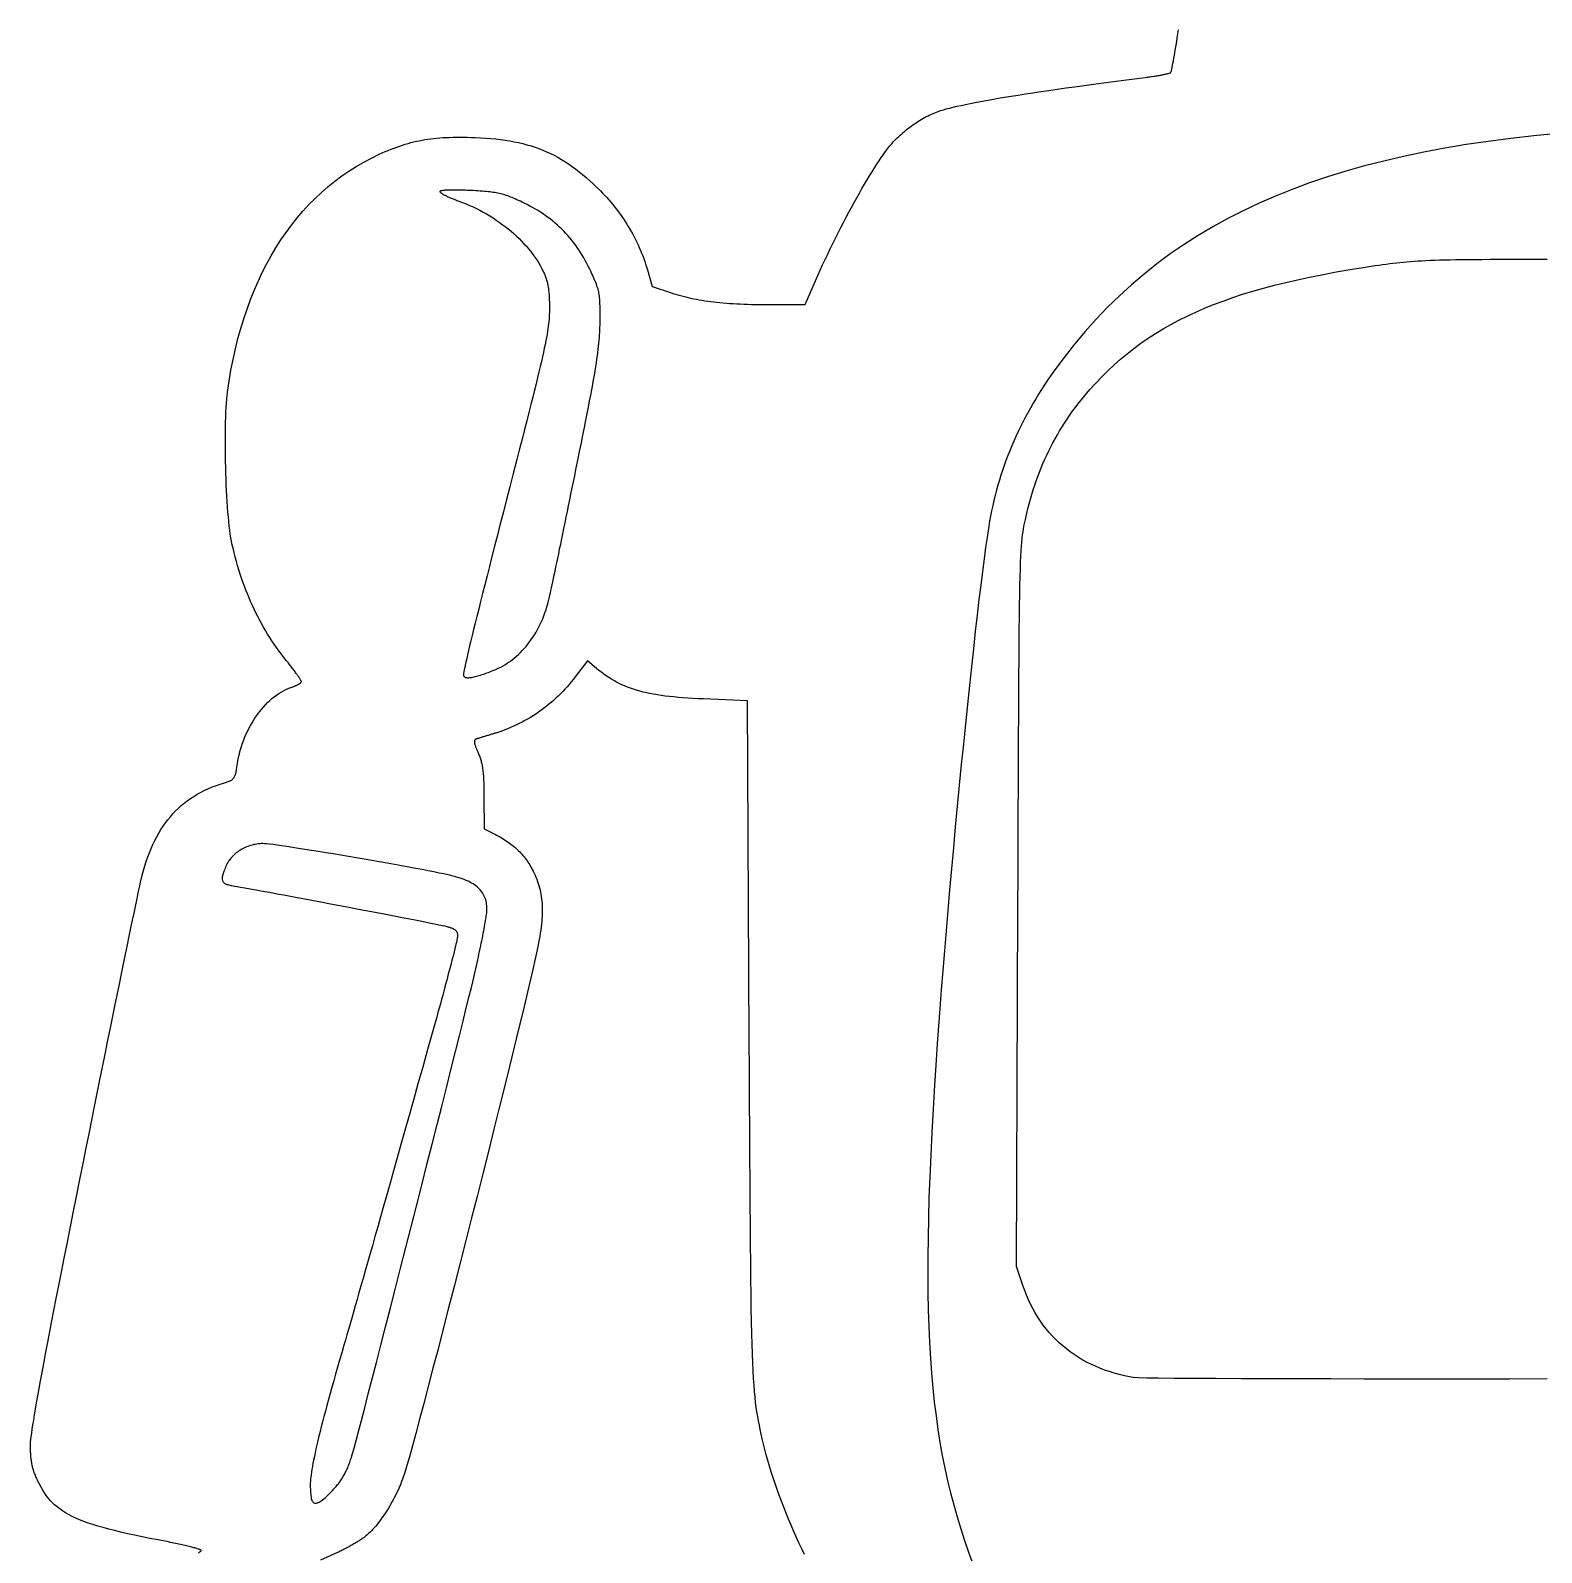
# Model space of a CAD drawing. Extents: x -419 to 419, y -275 to 1047.
# Drawn here: x -192.5 to -137.3, y 328.6 to 384.2 of the extents above; entities that cross this region are included whole.
import ezdxf

# ---------------------------------------------------------------- set-up
doc = ezdxf.new("R2010")
doc.units = 0
doc.layers.get('0').update_dxf_attribs({"linetype": 'CONTINUOUS'})

msp = doc.modelspace()

# ---------------------------------------------------------------- linework, layer by layer
for points in [[(-186.351, 328.584), (-186.333, 328.594), (-186.316, 328.605), (-186.301, 328.614), (-186.288, 328.624), (-186.277, 328.632), (-186.268, 328.64), (-186.26, 328.647), (-186.255, 328.653), (-186.252, 328.659), (-186.251, 328.664), (-186.253, 328.669), (-186.258, 328.674), (-186.266, 328.68), (-186.278, 328.686), (-186.293, 328.693), (-186.312, 328.701), (-186.333, 328.709), (-186.357, 328.717), (-186.384, 328.726), (-186.414, 328.736), (-186.446, 328.745), (-186.481, 328.755), (-186.518, 328.766), (-186.558, 328.777), (-186.6, 328.788), (-186.645, 328.799), (-186.691, 328.811), (-186.74, 328.822), (-186.79, 328.834), (-186.843, 328.847), (-186.897, 328.859), (-186.952, 328.872), (-187.01, 328.884), (-187.069, 328.897), (-187.129, 328.91), (-187.191, 328.923), (-187.253, 328.936), (-187.317, 328.948), (-187.382, 328.961), (-187.448, 328.974), (-187.515, 328.987), (-187.831, 329.047), (-188.131, 329.107), (-188.416, 329.165), (-188.686, 329.221), (-188.943, 329.278), (-189.186, 329.333), (-189.416, 329.389), (-189.633, 329.444), (-189.838, 329.499), (-190.031, 329.555), (-190.213, 329.611), (-190.385, 329.668), (-190.546, 329.726), (-190.697, 329.786), (-190.839, 329.847), (-190.971, 329.909), (-191.096, 329.973), (-191.213, 330.04), (-191.322, 330.109), (-191.424, 330.18), (-191.519, 330.254), (-191.609, 330.331), (-191.692, 330.411), (-191.771, 330.495), (-191.845, 330.582), (-191.915, 330.674), (-191.981, 330.769), (-192.044, 330.869), (-192.104, 330.973), (-192.162, 331.082), (-192.218, 331.196), (-192.237, 331.238), (-192.256, 331.28), (-192.274, 331.321), (-192.292, 331.361), (-192.308, 331.401), (-192.324, 331.441), (-192.338, 331.48), (-192.352, 331.518), (-192.365, 331.557), (-192.378, 331.595), (-192.39, 331.633), (-192.401, 331.672), (-192.411, 331.71), (-192.42, 331.748), (-192.429, 331.787), (-192.437, 331.826), (-192.445, 331.865), (-192.452, 331.905), (-192.458, 331.946), (-192.464, 331.986), (-192.469, 332.028), (-192.474, 332.071), (-192.478, 332.114), (-192.481, 332.158), (-192.484, 332.203), (-192.487, 332.249), (-192.489, 332.296), (-192.49, 332.345), (-192.491, 332.395), (-192.492, 332.446), (-192.492, 332.498), (-192.49, 332.556), (-192.485, 332.629), (-192.476, 332.719), (-192.463, 332.826), (-192.446, 332.95), (-192.426, 333.091), (-192.402, 333.25), (-192.373, 333.426), (-192.341, 333.62), (-192.305, 333.832), (-192.265, 334.063), (-192.221, 334.312), (-192.173, 334.58), (-192.12, 334.867), (-192.064, 335.173), (-192.003, 335.499), (-191.938, 335.844), (-191.868, 336.209), (-191.795, 336.595), (-191.717, 337), (-191.634, 337.427), (-191.547, 337.874), (-191.456, 338.342), (-191.36, 338.831), (-191.259, 339.342), (-191.154, 339.874), (-191.044, 340.428), (-190.929, 341.004), (-190.809, 341.603), (-190.685, 342.224), (-190.556, 342.868), (-190.453, 343.38), (-190.352, 343.887), (-190.25, 344.389), (-190.151, 344.885), (-190.052, 345.374), (-189.955, 345.856), (-189.859, 346.329), (-189.765, 346.794), (-189.672, 347.249), (-189.582, 347.694), (-189.494, 348.128), (-189.408, 348.55), (-189.324, 348.959), (-189.244, 349.355), (-189.165, 349.737), (-189.09, 350.104), (-189.018, 350.456), (-188.949, 350.791), (-188.883, 351.109), (-188.821, 351.41), (-188.763, 351.692), (-188.708, 351.955), (-188.657, 352.197), (-188.61, 352.42), (-188.568, 352.62), (-188.53, 352.799), (-188.496, 352.955), (-188.468, 353.087), (-188.444, 353.194), (-188.425, 353.277), (-188.411, 353.333), (-188.364, 353.508), (-188.314, 353.678), (-188.262, 353.843), (-188.206, 354.004), (-188.147, 354.16), (-188.085, 354.312), (-188.019, 354.459), (-187.951, 354.602), (-187.879, 354.74), (-187.804, 354.873), (-187.726, 355.003), (-187.645, 355.127), (-187.56, 355.248), (-187.472, 355.364), (-187.381, 355.476), (-187.286, 355.584), (-187.188, 355.687), (-187.086, 355.786), (-186.981, 355.881), (-186.873, 355.972), (-186.761, 356.058), (-186.645, 356.141), (-186.526, 356.219), (-186.404, 356.294), (-186.278, 356.364), (-186.148, 356.43), (-186.014, 356.493), (-185.877, 356.551), (-185.737, 356.606), (-185.592, 356.656), (-185.444, 356.703), (-185.405, 356.715), (-185.368, 356.726), (-185.334, 356.737), (-185.302, 356.748), (-185.272, 356.758), (-185.244, 356.769), (-185.218, 356.779), (-185.194, 356.79), (-185.172, 356.801), (-185.151, 356.813), (-185.132, 356.826), (-185.114, 356.839), (-185.097, 356.853), (-185.082, 356.868), (-185.068, 356.884), (-185.055, 356.902), (-185.044, 356.921), (-185.033, 356.941), (-185.022, 356.963), (-185.013, 356.987), (-185.004, 357.013), (-184.996, 357.041), (-184.988, 357.071), (-184.981, 357.103), (-184.974, 357.137), (-184.967, 357.174), (-184.96, 357.214), (-184.953, 357.257), (-184.946, 357.302), (-184.939, 357.35), (-184.931, 357.402), (-184.911, 357.524), (-184.888, 357.646), (-184.86, 357.768), (-184.828, 357.888), (-184.793, 358.008), (-184.754, 358.127), (-184.712, 358.244), (-184.666, 358.359), (-184.618, 358.473), (-184.566, 358.585), (-184.511, 358.695), (-184.454, 358.803), (-184.393, 358.908), (-184.33, 359.011), (-184.265, 359.111), (-184.197, 359.208), (-184.128, 359.302), (-184.056, 359.392), (-183.982, 359.48), (-183.906, 359.563), (-183.829, 359.643), (-183.75, 359.719), (-183.669, 359.79), (-183.587, 359.858), (-183.504, 359.92), (-183.42, 359.978), (-183.335, 360.031), (-183.249, 360.08), (-183.162, 360.122), (-183.075, 360.16), (-182.987, 360.192), (-182.966, 360.199), (-182.945, 360.206), (-182.925, 360.213), (-182.905, 360.221), (-182.885, 360.228), (-182.866, 360.236), (-182.847, 360.243), (-182.829, 360.251), (-182.811, 360.259), (-182.794, 360.266), (-182.777, 360.274), (-182.761, 360.282), (-182.745, 360.29), (-182.73, 360.297), (-182.715, 360.305), (-182.701, 360.313), (-182.688, 360.32), (-182.676, 360.327), (-182.664, 360.335), (-182.653, 360.342), (-182.643, 360.349), (-182.634, 360.356), (-182.625, 360.362), (-182.618, 360.369), (-182.611, 360.375), (-182.606, 360.381), (-182.601, 360.387), (-182.597, 360.393), (-182.594, 360.398), (-182.593, 360.403), (-182.592, 360.408), (-182.593, 360.413), (-182.595, 360.42), (-182.599, 360.429), (-182.604, 360.44), (-182.611, 360.452), (-182.619, 360.466), (-182.628, 360.482), (-182.638, 360.499), (-182.65, 360.517), (-182.663, 360.537), (-182.677, 360.558), (-182.692, 360.581), (-182.708, 360.605), (-182.725, 360.629), (-182.743, 360.655), (-182.762, 360.682), (-182.782, 360.71), (-182.803, 360.739), (-182.825, 360.769), (-182.848, 360.799), (-182.871, 360.831), (-182.895, 360.863), (-182.92, 360.896), (-182.945, 360.929), (-182.971, 360.963), (-182.998, 360.998), (-183.025, 361.033), (-183.053, 361.068), (-183.081, 361.104), (-183.109, 361.14), (-183.138, 361.176), (-183.232, 361.295), (-183.323, 361.414), (-183.412, 361.535), (-183.499, 361.656), (-183.584, 361.778), (-183.667, 361.901), (-183.748, 362.025), (-183.826, 362.15), (-183.903, 362.276), (-183.978, 362.404), (-184.05, 362.533), (-184.121, 362.663), (-184.19, 362.794), (-184.257, 362.927), (-184.322, 363.061), (-184.385, 363.197), (-184.447, 363.334), (-184.506, 363.473), (-184.564, 363.613), (-184.62, 363.756), (-184.675, 363.9), (-184.728, 364.046), (-184.779, 364.194), (-184.828, 364.343), (-184.876, 364.495), (-184.922, 364.649), (-184.967, 364.805), (-185.01, 364.963), (-185.051, 365.123), (-185.091, 365.286), (-185.13, 365.45), (-185.152, 365.553), (-185.172, 365.67), (-185.192, 365.799), (-185.211, 365.94), (-185.229, 366.093), (-185.246, 366.256), (-185.262, 366.427), (-185.277, 366.608), (-185.291, 366.795), (-185.304, 366.99), (-185.316, 367.19), (-185.327, 367.395), (-185.337, 367.603), (-185.345, 367.815), (-185.353, 368.028), (-185.359, 368.243), (-185.364, 368.458), (-185.368, 368.673), (-185.37, 368.885), (-185.371, 369.096), (-185.371, 369.303), (-185.37, 369.506), (-185.367, 369.703), (-185.363, 369.895), (-185.357, 370.079), (-185.35, 370.256), (-185.341, 370.424), (-185.331, 370.582), (-185.32, 370.73), (-185.306, 370.866), (-185.292, 370.99), (-185.233, 371.395), (-185.165, 371.793), (-185.089, 372.184), (-185.004, 372.567), (-184.911, 372.943), (-184.809, 373.311), (-184.698, 373.672), (-184.58, 374.025), (-184.453, 374.369), (-184.318, 374.706), (-184.175, 375.035), (-184.024, 375.355), (-183.865, 375.666), (-183.698, 375.969), (-183.524, 376.264), (-183.342, 376.549), (-183.152, 376.825), (-182.955, 377.093), (-182.751, 377.351), (-182.539, 377.599), (-182.32, 377.839), (-182.093, 378.068), (-181.86, 378.288), (-181.62, 378.498), (-181.373, 378.698), (-181.119, 378.887), (-180.858, 379.067), (-180.59, 379.236), (-180.316, 379.394), (-180.036, 379.542), (-179.749, 379.679), (-179.637, 379.729), (-179.527, 379.777), (-179.419, 379.822), (-179.312, 379.865), (-179.207, 379.906), (-179.103, 379.944), (-179, 379.981), (-178.898, 380.015), (-178.796, 380.047), (-178.695, 380.077), (-178.593, 380.105), (-178.492, 380.13), (-178.39, 380.154), (-178.287, 380.176), (-178.184, 380.196), (-178.08, 380.215), (-177.974, 380.231), (-177.867, 380.246), (-177.759, 380.258), (-177.648, 380.27), (-177.535, 380.279), (-177.42, 380.287), (-177.303, 380.293), (-177.182, 380.298), (-177.059, 380.301), (-176.933, 380.303), (-176.802, 380.303), (-176.669, 380.302), (-176.531, 380.3), (-176.389, 380.296), (-176.243, 380.291), (-176.048, 380.282), (-175.858, 380.271), (-175.674, 380.256), (-175.494, 380.239), (-175.318, 380.219), (-175.147, 380.196), (-174.981, 380.169), (-174.818, 380.139), (-174.659, 380.106), (-174.504, 380.07), (-174.351, 380.03), (-174.202, 379.986), (-174.056, 379.938), (-173.913, 379.887), (-173.772, 379.832), (-173.633, 379.773), (-173.496, 379.709), (-173.361, 379.642), (-173.227, 379.57), (-173.095, 379.494), (-172.964, 379.413), (-172.834, 379.328), (-172.704, 379.238), (-172.575, 379.143), (-172.446, 379.043), (-172.318, 378.939), (-172.188, 378.829), (-172.059, 378.714), (-171.929, 378.594), (-171.798, 378.469), (-171.666, 378.338), (-171.588, 378.259), (-171.511, 378.178), (-171.436, 378.096), (-171.362, 378.013), (-171.29, 377.929), (-171.219, 377.844), (-171.15, 377.759), (-171.082, 377.672), (-171.015, 377.584), (-170.95, 377.495), (-170.887, 377.406), (-170.825, 377.315), (-170.764, 377.224), (-170.705, 377.131), (-170.648, 377.038), (-170.592, 376.945), (-170.538, 376.85), (-170.485, 376.755), (-170.434, 376.659), (-170.385, 376.562), (-170.337, 376.465), (-170.291, 376.366), (-170.247, 376.268), (-170.204, 376.168), (-170.163, 376.069), (-170.123, 375.968), (-170.086, 375.867), (-170.05, 375.765), (-170.016, 375.663), (-169.983, 375.561), (-169.952, 375.458), (-169.776, 374.846), (-169.109, 374.626), (-169.018, 374.596), (-168.926, 374.568), (-168.834, 374.541), (-168.741, 374.515), (-168.647, 374.49), (-168.552, 374.466), (-168.456, 374.444), (-168.359, 374.422), (-168.261, 374.401), (-168.161, 374.382), (-168.059, 374.363), (-167.956, 374.346), (-167.851, 374.329), (-167.745, 374.314), (-167.636, 374.299), (-167.526, 374.286), (-167.413, 374.273), (-167.299, 374.261), (-167.182, 374.25), (-167.062, 374.241), (-166.94, 374.232), (-166.815, 374.223), (-166.688, 374.216), (-166.558, 374.21), (-166.425, 374.204), (-166.289, 374.2), (-166.15, 374.196), (-166.008, 374.193), (-165.862, 374.191), (-165.713, 374.189), (-165.56, 374.189), (-164.185, 374.189), (-163.896, 374.861), (-163.812, 375.055), (-163.725, 375.25), (-163.637, 375.446), (-163.548, 375.642), (-163.456, 375.838), (-163.364, 376.034), (-163.27, 376.23), (-163.175, 376.425), (-163.079, 376.618), (-162.983, 376.81), (-162.886, 377.001), (-162.789, 377.189), (-162.691, 377.376), (-162.594, 377.559), (-162.497, 377.74), (-162.4, 377.917), (-162.303, 378.09), (-162.208, 378.26), (-162.113, 378.426), (-162.019, 378.587), (-161.926, 378.743), (-161.835, 378.894), (-161.745, 379.04), (-161.657, 379.18), (-161.571, 379.314), (-161.487, 379.441), (-161.405, 379.562), (-161.325, 379.676), (-161.248, 379.782), (-161.174, 379.881), (-161.102, 379.972), (-161.059, 380.024), (-161.014, 380.077), (-160.968, 380.128), (-160.92, 380.18), (-160.871, 380.231), (-160.82, 380.281), (-160.769, 380.332), (-160.716, 380.381), (-160.661, 380.43), (-160.606, 380.478), (-160.55, 380.525), (-160.493, 380.572), (-160.435, 380.618), (-160.376, 380.663), (-160.317, 380.707), (-160.256, 380.75), (-160.196, 380.792), (-160.135, 380.833), (-160.073, 380.873), (-160.011, 380.912), (-159.949, 380.949), (-159.886, 380.985), (-159.824, 381.02), (-159.761, 381.054), (-159.698, 381.086), (-159.635, 381.116), (-159.573, 381.145), (-159.511, 381.173), (-159.448, 381.199), (-159.387, 381.223), (-159.325, 381.245), (-159.237, 381.275), (-159.139, 381.305), (-159.03, 381.336), (-158.91, 381.368), (-158.78, 381.4), (-158.64, 381.433), (-158.488, 381.467), (-158.327, 381.502), (-158.155, 381.537), (-157.973, 381.573), (-157.78, 381.61), (-157.577, 381.647), (-157.363, 381.685), (-157.139, 381.724), (-156.905, 381.763), (-156.66, 381.804), (-156.405, 381.844), (-156.14, 381.886), (-155.865, 381.928), (-155.579, 381.971), (-155.283, 382.015), (-154.977, 382.059), (-154.66, 382.104), (-154.334, 382.149), (-153.997, 382.196), (-153.65, 382.242), (-153.293, 382.29), (-152.925, 382.338), (-152.548, 382.387), (-152.16, 382.437), (-151.763, 382.487), (-151.717, 382.493), (-151.672, 382.498), (-151.627, 382.505), (-151.583, 382.511), (-151.539, 382.517), (-151.496, 382.523), (-151.454, 382.53), (-151.413, 382.536), (-151.372, 382.543), (-151.332, 382.549), (-151.294, 382.556), (-151.256, 382.562), (-151.22, 382.569), (-151.185, 382.575), (-151.151, 382.582), (-151.118, 382.588), (-151.087, 382.594), (-151.057, 382.601), (-151.029, 382.607), (-151.002, 382.613), (-150.977, 382.619), (-150.953, 382.625), (-150.932, 382.63), (-150.912, 382.636), (-150.894, 382.641), (-150.879, 382.646), (-150.865, 382.651), (-150.853, 382.656), (-150.844, 382.661), (-150.836, 382.665), (-150.832, 382.669), (-150.825, 382.682), (-150.816, 382.708), (-150.806, 382.746), (-150.794, 382.795), (-150.781, 382.855), (-150.766, 382.926), (-150.75, 383.007), (-150.733, 383.097), (-150.715, 383.196), (-150.696, 383.302), (-150.676, 383.416), (-150.656, 383.538), (-150.634, 383.665), (-150.612, 383.798), (-150.59, 383.936), (-150.567, 384.079), (-150.543, 384.225)], [(-136.7, 380.438), (-137.566, 380.354), (-138.41, 380.259), (-139.233, 380.152), (-140.036, 380.033), (-140.818, 379.901), (-141.581, 379.758), (-142.324, 379.602), (-143.048, 379.433), (-143.753, 379.252), (-144.439, 379.058), (-145.107, 378.851), (-145.757, 378.631), (-146.389, 378.398), (-147.004, 378.151), (-147.602, 377.891), (-148.183, 377.617), (-148.747, 377.329), (-149.296, 377.027), (-149.828, 376.711), (-150.345, 376.38), (-150.847, 376.036), (-151.334, 375.676), (-151.806, 375.302), (-152.264, 374.913), (-152.708, 374.509), (-153.139, 374.089), (-153.556, 373.655), (-153.96, 373.204), (-154.352, 372.739), (-154.73, 372.257), (-155.097, 371.759), (-155.215, 371.592), (-155.33, 371.424), (-155.443, 371.256), (-155.552, 371.087), (-155.658, 370.918), (-155.762, 370.749), (-155.862, 370.579), (-155.96, 370.408), (-156.055, 370.237), (-156.147, 370.066), (-156.236, 369.893), (-156.323, 369.72), (-156.406, 369.547), (-156.487, 369.372), (-156.565, 369.197), (-156.64, 369.022), (-156.713, 368.845), (-156.783, 368.668), (-156.85, 368.489), (-156.914, 368.31), (-156.976, 368.13), (-157.035, 367.949), (-157.092, 367.768), (-157.145, 367.585), (-157.196, 367.401), (-157.245, 367.216), (-157.291, 367.03), (-157.334, 366.843), (-157.375, 366.654), (-157.413, 366.465), (-157.448, 366.274), (-157.494, 366.003), (-157.543, 365.681), (-157.596, 365.311), (-157.653, 364.896), (-157.712, 364.438), (-157.774, 363.94), (-157.838, 363.406), (-157.905, 362.837), (-157.973, 362.237), (-158.043, 361.608), (-158.115, 360.953), (-158.187, 360.274), (-158.26, 359.575), (-158.334, 358.858), (-158.408, 358.126), (-158.482, 357.381), (-158.555, 356.627), (-158.629, 355.866), (-158.701, 355.101), (-158.772, 354.334), (-158.842, 353.568), (-158.91, 352.806), (-158.976, 352.051), (-159.04, 351.306), (-159.101, 350.573), (-159.16, 349.854), (-159.216, 349.154), (-159.268, 348.473), (-159.317, 347.816), (-159.362, 347.185), (-159.403, 346.582), (-159.462, 345.667), (-159.515, 344.784), (-159.561, 343.931), (-159.601, 343.107), (-159.635, 342.312), (-159.663, 341.545), (-159.684, 340.804), (-159.698, 340.088), (-159.706, 339.396), (-159.708, 338.728), (-159.702, 338.081), (-159.69, 337.456), (-159.671, 336.851), (-159.645, 336.265), (-159.612, 335.696), (-159.572, 335.145), (-159.524, 334.609), (-159.469, 334.088), (-159.407, 333.581), (-159.338, 333.086), (-159.261, 332.604), (-159.176, 332.131), (-159.084, 331.668), (-158.984, 331.214), (-158.876, 330.767), (-158.76, 330.326), (-158.636, 329.891), (-158.504, 329.46), (-158.364, 329.032), (-158.216, 328.606), (-158.06, 328.181)], [(-175.4, 360.898), (-175.312, 360.942), (-175.226, 360.989), (-175.141, 361.039), (-175.057, 361.092), (-174.976, 361.148), (-174.896, 361.206), (-174.817, 361.268), (-174.74, 361.333), (-174.665, 361.4), (-174.592, 361.47), (-174.521, 361.543), (-174.451, 361.618), (-174.384, 361.696), (-174.318, 361.777), (-174.254, 361.859), (-174.192, 361.945), (-174.133, 362.033), (-174.075, 362.123), (-174.02, 362.215), (-173.966, 362.31), (-173.915, 362.407), (-173.866, 362.506), (-173.82, 362.607), (-173.775, 362.71), (-173.733, 362.815), (-173.694, 362.923), (-173.656, 363.032), (-173.621, 363.143), (-173.589, 363.255), (-173.559, 363.37), (-173.551, 363.404), (-173.541, 363.45), (-173.528, 363.507), (-173.513, 363.574), (-173.496, 363.651), (-173.477, 363.739), (-173.456, 363.835), (-173.434, 363.942), (-173.409, 364.057), (-173.383, 364.18), (-173.355, 364.312), (-173.326, 364.452), (-173.295, 364.599), (-173.262, 364.754), (-173.229, 364.915), (-173.193, 365.083), (-173.157, 365.258), (-173.12, 365.438), (-173.081, 365.623), (-173.042, 365.814), (-173.001, 366.01), (-172.96, 366.21), (-172.918, 366.414), (-172.875, 366.622), (-172.832, 366.834), (-172.787, 367.049), (-172.743, 367.266), (-172.698, 367.487), (-172.652, 367.709), (-172.606, 367.933), (-172.56, 368.159), (-172.491, 368.499), (-172.426, 368.822), (-172.364, 369.13), (-172.305, 369.421), (-172.25, 369.698), (-172.198, 369.96), (-172.149, 370.208), (-172.104, 370.443), (-172.061, 370.665), (-172.021, 370.876), (-171.984, 371.074), (-171.95, 371.262), (-171.918, 371.439), (-171.889, 371.607), (-171.862, 371.765), (-171.838, 371.915), (-171.815, 372.057), (-171.795, 372.192), (-171.777, 372.32), (-171.761, 372.441), (-171.747, 372.557), (-171.734, 372.668), (-171.723, 372.775), (-171.713, 372.878), (-171.705, 372.977), (-171.699, 373.074), (-171.693, 373.169), (-171.689, 373.262), (-171.686, 373.354), (-171.683, 373.447), (-171.682, 373.539), (-171.681, 373.641), (-171.68, 373.737), (-171.68, 373.828), (-171.679, 373.913), (-171.68, 373.993), (-171.68, 374.069), (-171.682, 374.14), (-171.684, 374.208), (-171.686, 374.272), (-171.69, 374.333), (-171.694, 374.391), (-171.699, 374.446), (-171.705, 374.499), (-171.712, 374.551), (-171.721, 374.6), (-171.73, 374.649), (-171.741, 374.697), (-171.753, 374.745), (-171.766, 374.792), (-171.781, 374.84), (-171.797, 374.888), (-171.815, 374.938), (-171.835, 374.989), (-171.856, 375.041), (-171.879, 375.095), (-171.904, 375.152), (-171.931, 375.211), (-171.959, 375.274), (-171.99, 375.34), (-172.023, 375.409), (-172.058, 375.483), (-172.11, 375.589), (-172.164, 375.693), (-172.219, 375.795), (-172.275, 375.895), (-172.333, 375.992), (-172.393, 376.089), (-172.454, 376.183), (-172.517, 376.275), (-172.582, 376.365), (-172.649, 376.453), (-172.717, 376.54), (-172.786, 376.624), (-172.858, 376.707), (-172.931, 376.788), (-173.006, 376.867), (-173.083, 376.944), (-173.161, 377.019), (-173.241, 377.093), (-173.323, 377.165), (-173.407, 377.235), (-173.493, 377.303), (-173.58, 377.37), (-173.669, 377.435), (-173.761, 377.498), (-173.854, 377.559), (-173.948, 377.619), (-174.045, 377.677), (-174.144, 377.734), (-174.245, 377.788), (-174.347, 377.842), (-174.452, 377.893), (-174.524, 377.928), (-174.592, 377.96), (-174.658, 377.991), (-174.721, 378.019), (-174.781, 378.046), (-174.839, 378.072), (-174.896, 378.096), (-174.951, 378.118), (-175.004, 378.139), (-175.056, 378.158), (-175.108, 378.176), (-175.159, 378.193), (-175.21, 378.208), (-175.261, 378.222), (-175.312, 378.236), (-175.364, 378.248), (-175.417, 378.259), (-175.471, 378.27), (-175.527, 378.279), (-175.584, 378.288), (-175.644, 378.296), (-175.706, 378.304), (-175.77, 378.311), (-175.838, 378.317), (-175.908, 378.323), (-175.982, 378.329), (-176.06, 378.335), (-176.141, 378.34), (-176.228, 378.345), (-176.318, 378.35), (-176.414, 378.355), (-176.475, 378.358), (-176.535, 378.361), (-176.594, 378.363), (-176.652, 378.365), (-176.708, 378.367), (-176.764, 378.368), (-176.818, 378.37), (-176.87, 378.37), (-176.922, 378.371), (-176.971, 378.371), (-177.019, 378.371), (-177.065, 378.371), (-177.11, 378.371), (-177.152, 378.37), (-177.193, 378.369), (-177.232, 378.367), (-177.269, 378.366), (-177.303, 378.364), (-177.336, 378.362), (-177.366, 378.359), (-177.394, 378.356), (-177.42, 378.353), (-177.443, 378.35), (-177.464, 378.347), (-177.482, 378.343), (-177.498, 378.339), (-177.511, 378.335), (-177.521, 378.33), (-177.528, 378.326), (-177.533, 378.321), (-177.534, 378.315), (-177.533, 378.31), (-177.53, 378.304), (-177.526, 378.297), (-177.519, 378.29), (-177.511, 378.282), (-177.501, 378.274), (-177.489, 378.265), (-177.476, 378.255), (-177.461, 378.246), (-177.445, 378.236), (-177.427, 378.225), (-177.407, 378.214), (-177.387, 378.203), (-177.365, 378.191), (-177.342, 378.179), (-177.317, 378.167), (-177.292, 378.155), (-177.265, 378.142), (-177.237, 378.129), (-177.209, 378.116), (-177.179, 378.103), (-177.148, 378.09), (-177.117, 378.077), (-177.084, 378.063), (-177.051, 378.05), (-177.017, 378.036), (-176.983, 378.023), (-176.947, 378.009), (-176.912, 377.995), (-176.875, 377.982), (-176.838, 377.969), (-176.707, 377.92), (-176.577, 377.868), (-176.449, 377.813), (-176.321, 377.756), (-176.195, 377.695), (-176.071, 377.632), (-175.948, 377.566), (-175.827, 377.497), (-175.708, 377.426), (-175.591, 377.353), (-175.476, 377.277), (-175.363, 377.199), (-175.252, 377.119), (-175.144, 377.037), (-175.038, 376.953), (-174.934, 376.867), (-174.834, 376.779), (-174.736, 376.69), (-174.641, 376.599), (-174.549, 376.506), (-174.46, 376.412), (-174.374, 376.317), (-174.292, 376.22), (-174.212, 376.122), (-174.137, 376.023), (-174.065, 375.923), (-173.996, 375.822), (-173.932, 375.72), (-173.871, 375.618), (-173.815, 375.514), (-173.762, 375.411), (-173.745, 375.375), (-173.729, 375.339), (-173.714, 375.304), (-173.699, 375.269), (-173.685, 375.234), (-173.672, 375.199), (-173.659, 375.164), (-173.647, 375.129), (-173.636, 375.093), (-173.626, 375.057), (-173.616, 375.02), (-173.607, 374.983), (-173.598, 374.945), (-173.59, 374.906), (-173.583, 374.867), (-173.576, 374.826), (-173.57, 374.785), (-173.564, 374.742), (-173.559, 374.698), (-173.554, 374.653), (-173.55, 374.606), (-173.546, 374.558), (-173.543, 374.508), (-173.54, 374.456), (-173.537, 374.403), (-173.535, 374.348), (-173.534, 374.291), (-173.533, 374.232), (-173.532, 374.171), (-173.531, 374.107), (-173.531, 374.041), (-173.532, 373.965), (-173.533, 373.89), (-173.536, 373.814), (-173.54, 373.736), (-173.545, 373.656), (-173.553, 373.574), (-173.562, 373.488), (-173.573, 373.398), (-173.586, 373.303), (-173.601, 373.202), (-173.619, 373.095), (-173.639, 372.981), (-173.662, 372.859), (-173.688, 372.729), (-173.718, 372.589), (-173.75, 372.44), (-173.785, 372.28), (-173.824, 372.109), (-173.867, 371.925), (-173.914, 371.729), (-173.964, 371.52), (-174.019, 371.296), (-174.078, 371.058), (-174.141, 370.804), (-174.209, 370.533), (-174.282, 370.246), (-174.359, 369.941), (-174.442, 369.617), (-174.529, 369.274), (-174.623, 368.912), (-174.721, 368.529), (-174.852, 368.021), (-174.977, 367.533), (-175.098, 367.062), (-175.214, 366.61), (-175.325, 366.177), (-175.431, 365.761), (-175.533, 365.362), (-175.63, 364.981), (-175.722, 364.618), (-175.81, 364.272), (-175.893, 363.943), (-175.972, 363.63), (-176.046, 363.334), (-176.116, 363.055), (-176.182, 362.792), (-176.243, 362.545), (-176.3, 362.314), (-176.352, 362.098), (-176.401, 361.899), (-176.445, 361.714), (-176.486, 361.545), (-176.522, 361.391), (-176.554, 361.252), (-176.582, 361.127), (-176.607, 361.017), (-176.627, 360.921), (-176.644, 360.839), (-176.657, 360.772), (-176.666, 360.718), (-176.672, 360.677), (-176.673, 360.65), (-176.672, 360.633), (-176.667, 360.618), (-176.66, 360.604), (-176.65, 360.592), (-176.637, 360.582), (-176.622, 360.573), (-176.604, 360.566), (-176.583, 360.561), (-176.56, 360.557), (-176.534, 360.554), (-176.505, 360.554), (-176.475, 360.555), (-176.441, 360.557), (-176.406, 360.561), (-176.368, 360.566), (-176.328, 360.573), (-176.286, 360.582), (-176.241, 360.592), (-176.195, 360.604), (-176.146, 360.617), (-176.096, 360.631), (-176.043, 360.647), (-175.989, 360.665), (-175.932, 360.684), (-175.874, 360.704), (-175.814, 360.726), (-175.753, 360.75), (-175.689, 360.775), (-175.624, 360.801), (-175.558, 360.829), (-175.49, 360.858), (-175.49, 360.857), (-175.4, 360.898)], [(-156.305, 364.992), (-156.294, 365.186), (-156.283, 365.358), (-156.27, 365.511), (-156.257, 365.648), (-156.242, 365.771), (-156.227, 365.883), (-156.21, 365.988), (-156.192, 366.087), (-156.173, 366.184), (-156.152, 366.282), (-156.13, 366.383), (-156.089, 366.561), (-156.047, 366.736), (-156.002, 366.91), (-155.955, 367.081), (-155.906, 367.25), (-155.854, 367.418), (-155.801, 367.583), (-155.745, 367.746), (-155.687, 367.908), (-155.626, 368.068), (-155.563, 368.226), (-155.498, 368.382), (-155.431, 368.537), (-155.361, 368.69), (-155.288, 368.842), (-155.214, 368.991), (-155.136, 369.14), (-155.057, 369.287), (-154.974, 369.432), (-154.89, 369.576), (-154.802, 369.719), (-154.713, 369.86), (-154.62, 370), (-154.525, 370.139), (-154.428, 370.276), (-154.327, 370.413), (-154.224, 370.548), (-154.119, 370.682), (-154.011, 370.816), (-153.9, 370.948), (-153.786, 371.079), (-153.572, 371.316), (-153.352, 371.546), (-153.128, 371.768), (-152.899, 371.983), (-152.664, 372.191), (-152.422, 372.392), (-152.175, 372.586), (-151.92, 372.774), (-151.658, 372.955), (-151.389, 373.129), (-151.112, 373.298), (-150.827, 373.46), (-150.533, 373.617), (-150.23, 373.768), (-149.917, 373.913), (-149.596, 374.053), (-149.264, 374.188), (-148.921, 374.317), (-148.568, 374.442), (-148.204, 374.562), (-147.828, 374.677), (-147.44, 374.788), (-147.041, 374.894), (-146.628, 374.997), (-146.203, 375.095), (-145.765, 375.189), (-145.313, 375.28), (-144.847, 375.367), (-144.366, 375.451), (-143.871, 375.532), (-143.361, 375.61), (-143.222, 375.63), (-143.088, 375.649), (-142.957, 375.667), (-142.83, 375.683), (-142.704, 375.699), (-142.579, 375.714), (-142.455, 375.728), (-142.329, 375.74), (-142.202, 375.752), (-142.072, 375.763), (-141.938, 375.773), (-141.8, 375.782), (-141.656, 375.79), (-141.506, 375.798), (-141.348, 375.805), (-141.183, 375.811), (-141.008, 375.817), (-140.822, 375.822), (-140.626, 375.826), (-140.418, 375.83), (-140.197, 375.833), (-139.962, 375.836), (-139.713, 375.838), (-139.447, 375.84), (-139.165, 375.842), (-138.866, 375.843), (-138.548, 375.844), (-138.211, 375.845), (-137.853, 375.845), (-137.474, 375.845), (-137.073, 375.845)], [(-137.077, 334.93), (-138.45, 334.929), (-139.815, 334.928), (-141.162, 334.928), (-142.48, 334.928), (-143.759, 334.929), (-144.987, 334.931), (-146.155, 334.933), (-147.25, 334.935), (-148.263, 334.939), (-149.183, 334.942), (-149.998, 334.947), (-150.699, 334.952), (-151.274, 334.958), (-151.713, 334.964), (-152.004, 334.971), (-152.138, 334.979), (-152.139, 334.978), (-152.332, 335.011), (-152.523, 335.05), (-152.709, 335.094), (-152.892, 335.143), (-153.071, 335.198), (-153.247, 335.257), (-153.418, 335.323), (-153.585, 335.393), (-153.749, 335.469), (-153.908, 335.549), (-154.064, 335.635), (-154.215, 335.726), (-154.362, 335.821), (-154.505, 335.922), (-154.643, 336.028), (-154.777, 336.138), (-154.907, 336.253), (-155.032, 336.373), (-155.153, 336.498), (-155.269, 336.627), (-155.38, 336.761), (-155.487, 336.9), (-155.589, 337.043), (-155.687, 337.191), (-155.779, 337.343), (-155.867, 337.5), (-155.95, 337.661), (-156.027, 337.826), (-156.1, 337.995), (-156.167, 338.169), (-156.23, 338.347), (-156.461, 339.043), (-156.414, 352.175), (-156.41, 353.398), (-156.405, 354.543), (-156.401, 355.612), (-156.397, 356.609), (-156.394, 357.537), (-156.39, 358.397), (-156.386, 359.194), (-156.382, 359.929), (-156.378, 360.605), (-156.373, 361.226), (-156.369, 361.794), (-156.364, 362.312), (-156.358, 362.783), (-156.352, 363.209), (-156.346, 363.594), (-156.339, 363.94), (-156.332, 364.25), (-156.323, 364.527), (-156.314, 364.773), (-156.305, 364.992)], [(-164.211, 328.514), (-164.314, 328.728), (-164.415, 328.943), (-164.514, 329.159), (-164.61, 329.376), (-164.704, 329.593), (-164.795, 329.811), (-164.884, 330.029), (-164.97, 330.246), (-165.054, 330.463), (-165.134, 330.679), (-165.211, 330.895), (-165.286, 331.109), (-165.357, 331.322), (-165.424, 331.533), (-165.489, 331.742), (-165.549, 331.949), (-165.606, 332.153), (-165.659, 332.355), (-165.709, 332.554), (-165.754, 332.749), (-165.792, 332.92), (-165.828, 333.084), (-165.861, 333.244), (-165.892, 333.402), (-165.921, 333.562), (-165.948, 333.725), (-165.973, 333.896), (-165.996, 334.076), (-166.017, 334.269), (-166.037, 334.477), (-166.055, 334.704), (-166.072, 334.951), (-166.087, 335.222), (-166.101, 335.519), (-166.114, 335.846), (-166.125, 336.205), (-166.136, 336.598), (-166.146, 337.03), (-166.155, 337.502), (-166.163, 338.017), (-166.17, 338.578), (-166.177, 339.188), (-166.183, 339.85), (-166.189, 340.566), (-166.195, 341.339), (-166.201, 342.173), (-166.206, 343.069), (-166.211, 344.031), (-166.217, 345.061), (-166.223, 346.163), (-166.228, 347.338), (-166.289, 359.713), (-167.904, 359.778), (-168.101, 359.787), (-168.291, 359.796), (-168.474, 359.807), (-168.651, 359.82), (-168.821, 359.834), (-168.986, 359.849), (-169.144, 359.865), (-169.297, 359.884), (-169.445, 359.904), (-169.588, 359.925), (-169.725, 359.949), (-169.858, 359.974), (-169.987, 360.001), (-170.111, 360.03), (-170.231, 360.062), (-170.348, 360.095), (-170.461, 360.13), (-170.571, 360.168), (-170.678, 360.208), (-170.782, 360.251), (-170.883, 360.296), (-170.982, 360.343), (-171.08, 360.393), (-171.175, 360.446), (-171.268, 360.501), (-171.361, 360.56), (-171.452, 360.621), (-171.542, 360.685), (-171.631, 360.752), (-171.721, 360.822), (-171.809, 360.895), (-172.141, 361.174), (-172.586, 360.584), (-172.658, 360.491), (-172.732, 360.398), (-172.808, 360.308), (-172.886, 360.219), (-172.965, 360.132), (-173.045, 360.047), (-173.128, 359.963), (-173.211, 359.881), (-173.297, 359.801), (-173.384, 359.722), (-173.472, 359.646), (-173.562, 359.571), (-173.653, 359.498), (-173.745, 359.427), (-173.839, 359.358), (-173.934, 359.291), (-174.03, 359.226), (-174.128, 359.163), (-174.226, 359.101), (-174.326, 359.042), (-174.427, 358.985), (-174.529, 358.93), (-174.632, 358.877), (-174.736, 358.827), (-174.841, 358.778), (-174.947, 358.732), (-175.054, 358.687), (-175.162, 358.646), (-175.27, 358.606), (-175.38, 358.568), (-175.49, 358.533), (-175.521, 358.524), (-175.553, 358.514), (-175.584, 358.504), (-175.615, 358.495), (-175.646, 358.485), (-175.677, 358.476), (-175.707, 358.466), (-175.738, 358.457), (-175.767, 358.448), (-175.796, 358.439), (-175.825, 358.43), (-175.853, 358.421), (-175.881, 358.413), (-175.908, 358.405), (-175.934, 358.397), (-175.959, 358.389), (-175.984, 358.381), (-176.007, 358.374), (-176.03, 358.367), (-176.052, 358.36), (-176.073, 358.354), (-176.092, 358.348), (-176.111, 358.342), (-176.128, 358.337), (-176.145, 358.332), (-176.159, 358.327), (-176.173, 358.323), (-176.185, 358.319), (-176.196, 358.316), (-176.205, 358.313), (-176.213, 358.31), (-176.222, 358.307), (-176.23, 358.303), (-176.238, 358.299), (-176.244, 358.293), (-176.25, 358.287), (-176.256, 358.28), (-176.26, 358.273), (-176.264, 358.265), (-176.267, 358.255), (-176.269, 358.245), (-176.27, 358.234), (-176.271, 358.223), (-176.271, 358.21), (-176.27, 358.196), (-176.268, 358.182), (-176.266, 358.167), (-176.263, 358.15), (-176.259, 358.133), (-176.254, 358.114), (-176.249, 358.095), (-176.242, 358.074), (-176.235, 358.053), (-176.227, 358.03), (-176.219, 358.007), (-176.209, 357.982), (-176.199, 357.956), (-176.188, 357.928), (-176.176, 357.9), (-176.163, 357.87), (-176.149, 357.84), (-176.135, 357.808), (-176.119, 357.772), (-176.104, 357.737), (-176.09, 357.702), (-176.077, 357.666), (-176.064, 357.631), (-176.052, 357.594), (-176.04, 357.557), (-176.029, 357.52), (-176.019, 357.482), (-176.01, 357.442), (-176.001, 357.402), (-175.992, 357.361), (-175.985, 357.318), (-175.977, 357.274), (-175.971, 357.228), (-175.964, 357.18), (-175.959, 357.131), (-175.953, 357.08), (-175.949, 357.027), (-175.944, 356.972), (-175.941, 356.915), (-175.937, 356.855), (-175.934, 356.793), (-175.931, 356.728), (-175.929, 356.66), (-175.927, 356.59), (-175.926, 356.517), (-175.925, 356.44), (-175.924, 356.36), (-175.923, 356.278), (-175.923, 356.191), (-175.921, 355.037), (-175.505, 354.824), (-175.442, 354.792), (-175.381, 354.759), (-175.321, 354.725), (-175.262, 354.691), (-175.205, 354.656), (-175.15, 354.621), (-175.095, 354.585), (-175.042, 354.549), (-174.99, 354.512), (-174.94, 354.474), (-174.89, 354.435), (-174.842, 354.396), (-174.795, 354.356), (-174.749, 354.316), (-174.704, 354.274), (-174.661, 354.232), (-174.618, 354.189), (-174.577, 354.145), (-174.537, 354.101), (-174.497, 354.055), (-174.459, 354.009), (-174.422, 353.962), (-174.386, 353.913), (-174.35, 353.864), (-174.316, 353.814), (-174.282, 353.763), (-174.25, 353.711), (-174.218, 353.657), (-174.187, 353.603), (-174.157, 353.548), (-174.128, 353.491), (-174.091, 353.416), (-174.056, 353.341), (-174.023, 353.265), (-173.993, 353.189), (-173.964, 353.113), (-173.938, 353.037), (-173.914, 352.96), (-173.893, 352.882), (-173.873, 352.803), (-173.856, 352.723), (-173.84, 352.642), (-173.827, 352.56), (-173.816, 352.477), (-173.808, 352.392), (-173.801, 352.306), (-173.796, 352.217), (-173.794, 352.127), (-173.794, 352.036), (-173.795, 351.942), (-173.799, 351.845), (-173.805, 351.747), (-173.813, 351.646), (-173.824, 351.543), (-173.836, 351.437), (-173.85, 351.328), (-173.867, 351.216), (-173.885, 351.101), (-173.905, 350.983), (-173.928, 350.862), (-173.953, 350.737), (-173.979, 350.609), (-174.05, 350.283), (-174.14, 349.888), (-174.246, 349.429), (-174.369, 348.91), (-174.506, 348.337), (-174.656, 347.716), (-174.818, 347.05), (-174.99, 346.346), (-175.172, 345.608), (-175.362, 344.842), (-175.559, 344.053), (-175.76, 343.246), (-175.966, 342.426), (-176.175, 341.599), (-176.385, 340.769), (-176.595, 339.941), (-176.804, 339.121), (-177.01, 338.315), (-177.213, 337.526), (-177.41, 336.76), (-177.601, 336.023), (-177.785, 335.32), (-177.959, 334.655), (-178.123, 334.034), (-178.275, 333.462), (-178.414, 332.944), (-178.539, 332.485), (-178.648, 332.091), (-178.741, 331.767), (-178.815, 331.517), (-178.869, 331.348), (-178.899, 331.264), (-178.931, 331.18), (-178.965, 331.096), (-179, 331.011), (-179.037, 330.927), (-179.075, 330.843), (-179.115, 330.759), (-179.156, 330.675), (-179.199, 330.592), (-179.242, 330.51), (-179.287, 330.428), (-179.333, 330.347), (-179.379, 330.267), (-179.427, 330.189), (-179.475, 330.112), (-179.524, 330.036), (-179.574, 329.961), (-179.624, 329.889), (-179.674, 329.818), (-179.725, 329.749), (-179.776, 329.682), (-179.828, 329.618), (-179.879, 329.555), (-179.93, 329.495), (-179.982, 329.438), (-180.033, 329.384), (-180.084, 329.332), (-180.135, 329.283), (-180.185, 329.237), (-180.235, 329.195), (-180.284, 329.156), (-180.305, 329.14), (-180.327, 329.124), (-180.351, 329.108), (-180.375, 329.091), (-180.401, 329.073), (-180.428, 329.055), (-180.456, 329.037), (-180.486, 329.018), (-180.516, 328.999), (-180.547, 328.98), (-180.579, 328.96), (-180.611, 328.941), (-180.644, 328.921), (-180.678, 328.901), (-180.712, 328.881), (-180.747, 328.861), (-180.782, 328.842), (-180.818, 328.822), (-180.853, 328.802), (-180.889, 328.782), (-180.925, 328.763), (-180.961, 328.744), (-180.997, 328.725), (-181.033, 328.706), (-181.069, 328.688), (-181.104, 328.67), (-181.139, 328.653), (-181.174, 328.636), (-181.208, 328.619), (-181.242, 328.604), (-181.275, 328.588), (-181.892, 328.306)], [(-181.416, 330.902), (-181.385, 330.936), (-181.355, 330.97), (-181.325, 331.003), (-181.297, 331.037), (-181.269, 331.071), (-181.242, 331.105), (-181.216, 331.139), (-181.19, 331.173), (-181.165, 331.208), (-181.141, 331.243), (-181.118, 331.278), (-181.095, 331.313), (-181.073, 331.349), (-181.051, 331.386), (-181.03, 331.423), (-181.01, 331.461), (-180.99, 331.499), (-180.97, 331.538), (-180.951, 331.578), (-180.933, 331.618), (-180.914, 331.66), (-180.896, 331.702), (-180.879, 331.745), (-180.861, 331.789), (-180.844, 331.835), (-180.827, 331.881), (-180.811, 331.929), (-180.794, 331.977), (-180.778, 332.027), (-180.762, 332.078), (-180.725, 332.204), (-180.67, 332.406), (-180.596, 332.678), (-180.506, 333.017), (-180.401, 333.417), (-180.281, 333.873), (-180.149, 334.382), (-180.005, 334.937), (-179.851, 335.534), (-179.687, 336.168), (-179.516, 336.835), (-179.338, 337.53), (-179.154, 338.247), (-178.966, 338.982), (-178.775, 339.731), (-178.582, 340.488), (-178.388, 341.249), (-178.195, 342.009), (-178.004, 342.763), (-177.816, 343.506), (-177.632, 344.233), (-177.454, 344.94), (-177.282, 345.622), (-177.118, 346.274), (-176.964, 346.892), (-176.82, 347.469), (-176.687, 348.002), (-176.567, 348.486), (-176.462, 348.917), (-176.371, 349.288), (-176.298, 349.595), (-176.272, 349.704), (-176.247, 349.813), (-176.222, 349.921), (-176.197, 350.029), (-176.173, 350.136), (-176.149, 350.242), (-176.126, 350.347), (-176.104, 350.451), (-176.082, 350.553), (-176.06, 350.654), (-176.039, 350.753), (-176.019, 350.85), (-176, 350.945), (-175.981, 351.037), (-175.963, 351.127), (-175.946, 351.215), (-175.93, 351.299), (-175.915, 351.381), (-175.901, 351.459), (-175.887, 351.535), (-175.875, 351.606), (-175.863, 351.674), (-175.853, 351.738), (-175.844, 351.798), (-175.836, 351.854), (-175.829, 351.905), (-175.823, 351.952), (-175.818, 351.994), (-175.815, 352.031), (-175.813, 352.062), (-175.812, 352.089), (-175.814, 352.153), (-175.817, 352.215), (-175.824, 352.275), (-175.833, 352.334), (-175.845, 352.391), (-175.86, 352.446), (-175.878, 352.499), (-175.898, 352.551), (-175.922, 352.601), (-175.948, 352.649), (-175.977, 352.696), (-176.009, 352.741), (-176.045, 352.785), (-176.083, 352.827), (-176.124, 352.868), (-176.169, 352.907), (-176.216, 352.945), (-176.267, 352.982), (-176.321, 353.017), (-176.379, 353.051), (-176.439, 353.084), (-176.503, 353.116), (-176.57, 353.146), (-176.641, 353.175), (-176.715, 353.203), (-176.793, 353.23), (-176.874, 353.256), (-176.959, 353.281), (-177.047, 353.304), (-177.139, 353.327), (-177.235, 353.349), (-177.389, 353.382), (-177.563, 353.418), (-177.755, 353.456), (-177.963, 353.497), (-178.186, 353.54), (-178.421, 353.584), (-178.668, 353.63), (-178.925, 353.677), (-179.191, 353.725), (-179.463, 353.774), (-179.74, 353.823), (-180.021, 353.873), (-180.305, 353.922), (-180.589, 353.971), (-180.872, 354.019), (-181.152, 354.067), (-181.429, 354.113), (-181.7, 354.158), (-181.963, 354.201), (-182.218, 354.242), (-182.463, 354.281), (-182.696, 354.317), (-182.915, 354.351), (-183.12, 354.382), (-183.308, 354.409), (-183.478, 354.433), (-183.628, 354.454), (-183.758, 354.47), (-183.864, 354.482), (-183.946, 354.489), (-184.003, 354.492), (-184.058, 354.491), (-184.113, 354.487), (-184.168, 354.482), (-184.223, 354.475), (-184.278, 354.465), (-184.332, 354.454), (-184.386, 354.44), (-184.44, 354.425), (-184.492, 354.408), (-184.545, 354.389), (-184.596, 354.369), (-184.647, 354.347), (-184.696, 354.323), (-184.745, 354.298), (-184.793, 354.271), (-184.839, 354.242), (-184.885, 354.213), (-184.929, 354.181), (-184.971, 354.149), (-185.013, 354.115), (-185.052, 354.08), (-185.09, 354.044), (-185.127, 354.006), (-185.161, 353.968), (-185.194, 353.928), (-185.225, 353.888), (-185.254, 353.846), (-185.281, 353.804), (-185.305, 353.761), (-185.328, 353.716), (-185.348, 353.672), (-185.37, 353.619), (-185.39, 353.569), (-185.408, 353.522), (-185.424, 353.477), (-185.439, 353.435), (-185.452, 353.396), (-185.462, 353.359), (-185.471, 353.324), (-185.478, 353.291), (-185.483, 353.261), (-185.485, 353.232), (-185.486, 353.205), (-185.484, 353.181), (-185.48, 353.157), (-185.474, 353.136), (-185.466, 353.116), (-185.455, 353.098), (-185.442, 353.081), (-185.426, 353.065), (-185.409, 353.05), (-185.388, 353.037), (-185.365, 353.024), (-185.34, 353.013), (-185.312, 353.002), (-185.281, 352.992), (-185.248, 352.983), (-185.212, 352.974), (-185.173, 352.965), (-185.131, 352.957), (-185.087, 352.95), (-185.039, 352.942), (-184.943, 352.927), (-184.814, 352.905), (-184.654, 352.876), (-184.465, 352.843), (-184.25, 352.804), (-184.011, 352.76), (-183.751, 352.712), (-183.473, 352.661), (-183.177, 352.606), (-182.867, 352.548), (-182.546, 352.488), (-182.215, 352.426), (-181.877, 352.362), (-181.534, 352.297), (-181.189, 352.231), (-180.844, 352.166), (-180.501, 352.1), (-180.164, 352.036), (-179.833, 351.972), (-179.512, 351.911), (-179.203, 351.851), (-178.908, 351.794), (-178.63, 351.739), (-178.371, 351.689), (-178.133, 351.642), (-177.92, 351.599), (-177.732, 351.562), (-177.573, 351.529), (-177.445, 351.502), (-177.351, 351.482), (-177.292, 351.468), (-177.261, 351.46), (-177.233, 351.452), (-177.205, 351.444), (-177.179, 351.436), (-177.155, 351.428), (-177.131, 351.42), (-177.109, 351.411), (-177.089, 351.403), (-177.069, 351.395), (-177.051, 351.386), (-177.034, 351.377), (-177.018, 351.368), (-177.003, 351.358), (-176.989, 351.349), (-176.976, 351.339), (-176.964, 351.328), (-176.953, 351.318), (-176.944, 351.306), (-176.935, 351.295), (-176.927, 351.283), (-176.919, 351.27), (-176.913, 351.258), (-176.907, 351.244), (-176.903, 351.23), (-176.899, 351.215), (-176.895, 351.2), (-176.893, 351.184), (-176.891, 351.168), (-176.889, 351.15), (-176.888, 351.132), (-176.888, 351.114), (-176.889, 351.096), (-176.893, 351.07), (-176.899, 351.035), (-176.908, 350.992), (-176.919, 350.941), (-176.932, 350.883), (-176.947, 350.817), (-176.964, 350.744), (-176.983, 350.664), (-177.004, 350.578), (-177.027, 350.485), (-177.052, 350.385), (-177.079, 350.28), (-177.108, 350.169), (-177.138, 350.053), (-177.169, 349.931), (-177.203, 349.805), (-177.237, 349.673), (-177.273, 349.538), (-177.311, 349.398), (-177.349, 349.254), (-177.389, 349.106), (-177.43, 348.955), (-177.472, 348.8), (-177.515, 348.642), (-177.559, 348.482), (-177.604, 348.319), (-177.65, 348.154), (-177.696, 347.987), (-177.743, 347.818), (-177.791, 347.647), (-177.98, 346.974), (-178.161, 346.329), (-178.335, 345.711), (-178.501, 345.12), (-178.66, 344.554), (-178.812, 344.014), (-178.957, 343.498), (-179.095, 343.005), (-179.228, 342.534), (-179.354, 342.086), (-179.475, 341.658), (-179.59, 341.249), (-179.7, 340.86), (-179.805, 340.489), (-179.904, 340.136), (-180, 339.799), (-180.091, 339.478), (-180.178, 339.172), (-180.261, 338.88), (-180.34, 338.601), (-180.416, 338.334), (-180.489, 338.079), (-180.558, 337.835), (-180.626, 337.6), (-180.69, 337.375), (-180.753, 337.158), (-180.813, 336.948), (-180.872, 336.744), (-180.929, 336.546), (-180.985, 336.353), (-181.04, 336.164), (-181.12, 335.888), (-181.198, 335.621), (-181.272, 335.361), (-181.344, 335.108), (-181.413, 334.864), (-181.479, 334.628), (-181.542, 334.399), (-181.603, 334.178), (-181.66, 333.964), (-181.716, 333.758), (-181.768, 333.559), (-181.818, 333.368), (-181.865, 333.184), (-181.909, 333.008), (-181.951, 332.838), (-181.99, 332.676), (-182.026, 332.521), (-182.06, 332.373), (-182.091, 332.232), (-182.12, 332.098), (-182.146, 331.97), (-182.169, 331.85), (-182.19, 331.736), (-182.209, 331.629), (-182.225, 331.528), (-182.238, 331.434), (-182.249, 331.347), (-182.258, 331.266), (-182.264, 331.191), (-182.267, 331.123), (-182.269, 331.061), (-182.268, 330.982), (-182.266, 330.908), (-182.264, 330.839), (-182.26, 330.775), (-182.254, 330.716), (-182.248, 330.662), (-182.24, 330.613), (-182.23, 330.568), (-182.219, 330.529), (-182.207, 330.495), (-182.192, 330.465), (-182.176, 330.44), (-182.159, 330.42), (-182.139, 330.405), (-182.117, 330.395), (-182.093, 330.389), (-182.067, 330.388), (-182.039, 330.392), (-182.009, 330.401), (-181.977, 330.414), (-181.942, 330.432), (-181.905, 330.455), (-181.865, 330.482), (-181.822, 330.514), (-181.777, 330.551), (-181.73, 330.593), (-181.679, 330.638), (-181.626, 330.689), (-181.57, 330.744), (-181.511, 330.804), (-181.449, 330.868), (-181.449, 330.868), (-181.416, 330.902)]]:
    msp.add_lwpolyline(points)

doc.saveas('drawing.dxf')
